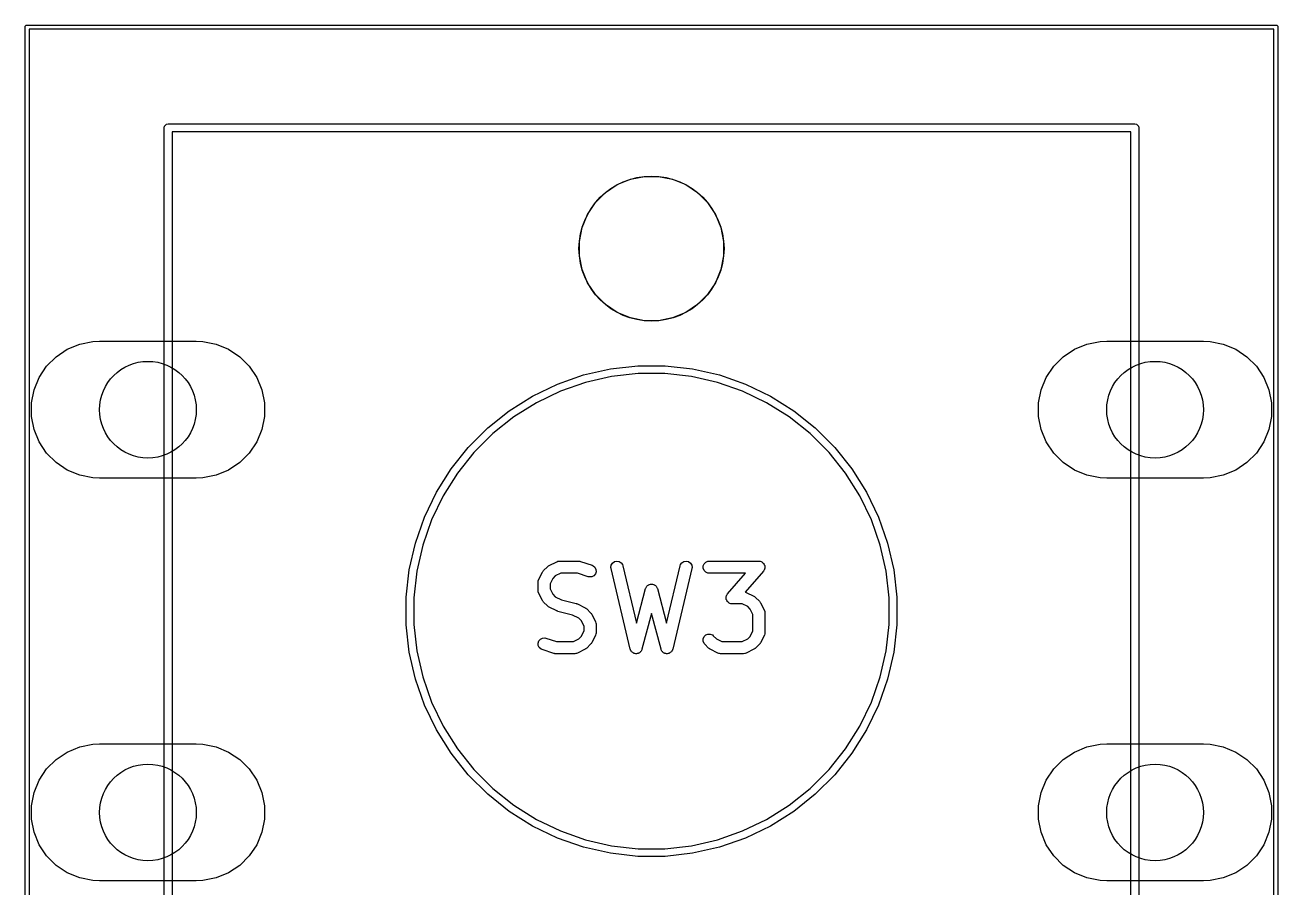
# Model space of a CAD drawing. Header units: millimetres. Extents: x 67 to 156, y -133 to -24.
# Drawn here: x 91.47 to 107.02, y -83.49 to -72.77 of the extents above; entities that cross this region are included whole.
import ezdxf

# ---------------------------------------------------------------- set-up
doc = ezdxf.new("R2010")
doc.units = ezdxf.units.MM
for name, color, linetype, true_color in [('B.Mask', 4, 'CONTINUOUS', 0x02ffee), ('Edge.Cuts', 254, 'CONTINUOUS', 0xd0d2cd), ('F.Courtyard', 6, 'CONTINUOUS', 0xff26e2), ('F.Fab', 9, 'CONTINUOUS', 0xafafaf), ('User.1', 9, 'CONTINUOUS', 0xc2c2c2)]:
    doc.layers.add(name, color=color, linetype=linetype, true_color=true_color)

msp = doc.modelspace()

# ---------------------------------------------------------------- linework, layer by layer
at = {"layer": 'B.Mask', "linetype": 'CONTINUOUS'}
for p, q in [((98.679046, -74.854291), (98.825743, -74.756271)), ((98.825743, -74.756271), (98.988744, -74.688754)), ((98.988744, -74.688754), (99.161785, -74.654334)), ((99.161785, -74.654334), (99.338215, -74.654334)), ((99.338215, -74.654334), (99.511256, -74.688754)), ((99.511256, -74.688754), (99.674257, -74.756271)), ((99.674257, -74.756271), (99.820954, -74.854291)), ((98.554291, -74.979046), (98.679046, -74.854291)), ((99.820954, -74.854291), (99.945709, -74.979046)), ((98.456271, -75.125743), (98.554291, -74.979046)), ((99.945709, -74.979046), (100.043729, -75.125743)), ((98.388754, -75.288744), (98.456271, -75.125743)), ((100.043729, -75.125743), (100.111246, -75.288744)), ((98.354334, -75.461785), (98.388754, -75.288744)), ((100.111246, -75.288744), (100.145666, -75.461785)), ((98.354334, -75.638215), (98.354334, -75.461785)), ((100.145666, -75.461785), (100.145666, -75.638215)), ((98.388754, -75.811256), (98.354334, -75.638215)), ((100.145666, -75.638215), (100.111246, -75.811256)), ((98.456271, -75.974257), (98.388754, -75.811256)), ((100.111246, -75.811256), (100.043729, -75.974257)), ((98.554291, -76.120954), (98.456271, -75.974257)), ((100.043729, -75.974257), (99.945709, -76.120954)), ((98.679046, -76.245709), (98.554291, -76.120954)), ((99.945709, -76.120954), (99.820954, -76.245709)), ((98.825743, -76.343729), (98.679046, -76.245709)), ((98.988744, -76.411246), (98.825743, -76.343729)), ((99.674257, -76.343729), (99.511256, -76.411246)), ((99.820954, -76.245709), (99.674257, -76.343729)), ((99.161785, -76.445666), (98.988744, -76.411246)), ((99.338215, -76.445666), (99.161785, -76.445666)), ((99.511256, -76.411246), (99.338215, -76.445666)), ((91.860766, -76.892941), (91.999313, -76.800367)), ((91.999313, -76.800367), (92.153258, -76.736601)), ((92.153258, -76.736601), (92.316685, -76.704093)), ((92.316685, -76.704093), (92.4, -76.7)), ((92.4, -76.7), (93.6, -76.7)), ((93.6, -76.7), (93.683315, -76.704093)), ((93.683315, -76.704093), (93.846742, -76.736601)), ((93.846742, -76.736601), (94.000687, -76.800367)), ((94.000687, -76.800367), (94.139234, -76.892941)), ((104.360766, -76.892941), (104.499313, -76.800367)), ((104.499313, -76.800367), (104.653258, -76.736601)), ((104.653258, -76.736601), (104.816685, -76.704093)), ((104.816685, -76.704093), (104.9, -76.7)), ((104.9, -76.7), (106.1, -76.7)), ((106.1, -76.7), (106.183315, -76.704093)), ((106.183315, -76.704093), (106.346742, -76.736601)), ((106.346742, -76.736601), (106.500687, -76.800367)), ((106.500687, -76.800367), (106.639234, -76.892941)), ((91.742941, -77.010766), (91.860766, -76.892941)), ((94.139234, -76.892941), (94.257059, -77.010766)), ((104.242941, -77.010766), (104.360766, -76.892941)), ((106.639234, -76.892941), (106.757059, -77.010766)), ((91.650367, -77.149313), (91.742941, -77.010766)), ((94.257059, -77.010766), (94.349633, -77.149313)), ((104.150367, -77.149313), (104.242941, -77.010766)), ((106.757059, -77.010766), (106.849633, -77.149313)), ((91.586601, -77.303258), (91.650367, -77.149313)), ((94.349633, -77.149313), (94.413399, -77.303258)), ((104.086601, -77.303258), (104.150367, -77.149313)), ((106.849633, -77.149313), (106.913399, -77.303258)), ((91.554093, -77.466685), (91.586601, -77.303258)), ((94.413399, -77.303258), (94.445907, -77.466685)), ((104.054093, -77.466685), (104.086601, -77.303258)), ((106.913399, -77.303258), (106.945907, -77.466685)), ((91.554093, -77.633315), (91.554093, -77.466685)), ((94.445907, -77.466685), (94.445907, -77.633315)), ((104.054093, -77.633315), (104.054093, -77.466685)), ((106.945907, -77.466685), (106.945907, -77.633315)), ((91.586601, -77.796742), (91.554093, -77.633315)), ((94.445907, -77.633315), (94.413399, -77.796742)), ((104.086601, -77.796742), (104.054093, -77.633315)), ((106.945907, -77.633315), (106.913399, -77.796742)), ((91.650367, -77.950687), (91.586601, -77.796742)), ((94.413399, -77.796742), (94.349633, -77.950687)), ((104.150367, -77.950687), (104.086601, -77.796742)), ((106.913399, -77.796742), (106.849633, -77.950687)), ((91.742941, -78.089234), (91.650367, -77.950687)), ((94.349633, -77.950687), (94.257059, -78.089234)), ((104.242941, -78.089234), (104.150367, -77.950687)), ((106.849633, -77.950687), (106.757059, -78.089234)), ((91.860766, -78.207059), (91.742941, -78.089234)), ((91.999313, -78.299633), (91.860766, -78.207059)), ((94.139234, -78.207059), (94.000687, -78.299633)), ((94.257059, -78.089234), (94.139234, -78.207059)), ((104.360766, -78.207059), (104.242941, -78.089234)), ((104.499313, -78.299633), (104.360766, -78.207059)), ((106.639234, -78.207059), (106.500687, -78.299633)), ((106.757059, -78.089234), (106.639234, -78.207059)), ((92.153258, -78.363399), (91.999313, -78.299633)), ((92.316685, -78.395907), (92.153258, -78.363399)), ((93.846742, -78.363399), (93.683315, -78.395907)), ((94.000687, -78.299633), (93.846742, -78.363399)), ((104.653258, -78.363399), (104.499313, -78.299633)), ((104.816685, -78.395907), (104.653258, -78.363399)), ((106.346742, -78.363399), (106.183315, -78.395907)), ((106.500687, -78.299633), (106.346742, -78.363399)), ((92.4, -78.4), (92.316685, -78.395907)), ((93.6, -78.4), (92.4, -78.4)), ((93.683315, -78.395907), (93.6, -78.4)), ((104.9, -78.4), (104.816685, -78.395907)), ((106.1, -78.4), (104.9, -78.4)), ((106.183315, -78.395907), (106.1, -78.4)), ((91.999313, -81.800367), (92.153258, -81.736601)), ((92.153258, -81.736601), (92.316685, -81.704093)), ((92.316685, -81.704093), (92.4, -81.7)), ((92.4, -81.7), (93.6, -81.7)), ((93.6, -81.7), (93.683315, -81.704093)), ((93.683315, -81.704093), (93.846742, -81.736601)), ((93.846742, -81.736601), (94.000687, -81.800367)), ((104.499313, -81.800367), (104.653258, -81.736601)), ((104.653258, -81.736601), (104.816685, -81.704093)), ((104.816685, -81.704093), (104.9, -81.7)), ((104.9, -81.7), (106.1, -81.7)), ((106.1, -81.7), (106.183315, -81.704093)), ((106.183315, -81.704093), (106.346742, -81.736601)), ((106.346742, -81.736601), (106.500687, -81.800367)), ((91.742941, -82.010766), (91.860766, -81.892941)), ((91.860766, -81.892941), (91.999313, -81.800367)), ((94.000687, -81.800367), (94.139234, -81.892941)), ((94.139234, -81.892941), (94.257059, -82.010766)), ((104.242941, -82.010766), (104.360766, -81.892941)), ((104.360766, -81.892941), (104.499313, -81.800367)), ((106.500687, -81.800367), (106.639234, -81.892941)), ((106.639234, -81.892941), (106.757059, -82.010766)), ((91.650367, -82.149313), (91.742941, -82.010766)), ((94.257059, -82.010766), (94.349633, -82.149313)), ((104.150367, -82.149313), (104.242941, -82.010766)), ((106.757059, -82.010766), (106.849633, -82.149313)), ((91.586601, -82.303258), (91.650367, -82.149313)), ((94.349633, -82.149313), (94.413399, -82.303258)), ((104.086601, -82.303258), (104.150367, -82.149313)), ((106.849633, -82.149313), (106.913399, -82.303258)), ((91.554093, -82.466685), (91.586601, -82.303258)), ((94.413399, -82.303258), (94.445907, -82.466685)), ((104.054093, -82.466685), (104.086601, -82.303258)), ((106.913399, -82.303258), (106.945907, -82.466685)), ((91.554093, -82.633315), (91.554093, -82.466685)), ((94.445907, -82.466685), (94.445907, -82.633315)), ((104.054093, -82.633315), (104.054093, -82.466685)), ((106.945907, -82.466685), (106.945907, -82.633315)), ((91.586601, -82.796742), (91.554093, -82.633315)), ((94.445907, -82.633315), (94.413399, -82.796742)), ((104.086601, -82.796742), (104.054093, -82.633315)), ((106.945907, -82.633315), (106.913399, -82.796742)), ((91.650367, -82.950687), (91.586601, -82.796742)), ((94.413399, -82.796742), (94.349633, -82.950687)), ((104.150367, -82.950687), (104.086601, -82.796742)), ((106.913399, -82.796742), (106.849633, -82.950687)), ((91.742941, -83.089234), (91.650367, -82.950687)), ((94.349633, -82.950687), (94.257059, -83.089234)), ((104.242941, -83.089234), (104.150367, -82.950687)), ((106.849633, -82.950687), (106.757059, -83.089234)), ((91.860766, -83.207059), (91.742941, -83.089234)), ((94.257059, -83.089234), (94.139234, -83.207059)), ((104.360766, -83.207059), (104.242941, -83.089234)), ((106.757059, -83.089234), (106.639234, -83.207059)), ((91.999313, -83.299633), (91.860766, -83.207059)), ((92.153258, -83.363399), (91.999313, -83.299633)), ((94.000687, -83.299633), (93.846742, -83.363399)), ((94.139234, -83.207059), (94.000687, -83.299633)), ((104.499313, -83.299633), (104.360766, -83.207059)), ((104.653258, -83.363399), (104.499313, -83.299633)), ((106.500687, -83.299633), (106.346742, -83.363399)), ((106.639234, -83.207059), (106.500687, -83.299633)), ((92.316685, -83.395907), (92.153258, -83.363399)), ((92.4, -83.4), (92.316685, -83.395907)), ((93.6, -83.4), (92.4, -83.4)), ((93.683315, -83.395907), (93.6, -83.4)), ((93.846742, -83.363399), (93.683315, -83.395907)), ((104.816685, -83.395907), (104.653258, -83.363399)), ((104.9, -83.4), (104.816685, -83.395907)), ((106.1, -83.4), (104.9, -83.4)), ((106.183315, -83.395907), (106.1, -83.4)), ((106.346742, -83.363399), (106.183315, -83.395907))]:
    msp.add_line(p, q, dxfattribs=at)
at = {"layer": 'B.Mask'}
for centre, radius in [((99.25, -75.55), 0.9), ((99.25, -75.55), 0.899999), ((93, -77.55), 0.6), ((93, -77.55), 0.6), ((105.5, -77.55), 0.6), ((105.5, -77.55), 0.6), ((93, -82.55), 0.6), ((93, -82.55), 0.6), ((105.5, -82.55), 0.6), ((105.5, -82.55), 0.6)]:
    msp.add_circle(centre, radius, dxfattribs=at)
at = {"layer": 'Edge.Cuts'}
for centre, radius in [((99.25, -75.55), 0.9), ((99.25, -75.55), 0.899999), ((93, -77.55), 0.6), ((93, -77.55), 0.6), ((105.5, -77.55), 0.6), ((105.5, -77.55), 0.6), ((93, -82.55), 0.6), ((93, -82.55), 0.6), ((105.5, -82.55), 0.6), ((105.5, -82.55), 0.6)]:
    msp.add_circle(centre, radius, dxfattribs=at)
at = {"layer": 'F.Courtyard', "linetype": 'CONTINUOUS'}
for p, q in [((91.475, -72.8), (91.476903, -72.790433)), ((91.475, -87.3), (91.475, -72.8)), ((91.476903, -72.790433), (91.490433, -72.776903)), ((91.490433, -72.776903), (91.5, -72.775)), ((91.5, -72.775), (107, -72.775)), ((91.525, -72.825), (91.525, -87.275)), ((106.975, -72.825), (91.525, -72.825)), ((106.975, -87.275), (106.975, -72.825)), ((107, -72.775), (107.009567, -72.776903)), ((107.009567, -72.776903), (107.023097, -72.790433)), ((107.023097, -72.790433), (107.025, -72.8)), ((107.025, -72.8), (107.025, -87.3))]:
    msp.add_line(p, q, dxfattribs=at)
at = {"layer": 'F.Courtyard'}
for centre, radius in [((99.25, -75.55), 0.9), ((99.25, -75.55), 0.899999), ((93, -77.55), 0.6), ((93, -77.55), 0.6), ((105.5, -77.55), 0.6), ((105.5, -77.55), 0.6), ((93, -82.55), 0.6), ((93, -82.55), 0.6), ((105.5, -82.55), 0.6), ((105.5, -82.55), 0.6)]:
    msp.add_circle(centre, radius, dxfattribs=at)
at = {"layer": 'F.Fab', "linetype": 'CONTINUOUS'}
for p, q in [((93.203806, -74.030866), (93.230866, -74.003806)), ((93.230866, -74.003806), (93.25, -74)), ((93.25, -74), (105.25, -74)), ((105.25, -74), (105.269134, -74.003806)), ((105.269134, -74.003806), (105.296194, -74.030866)), ((93.2, -74.05), (93.203806, -74.030866)), ((93.2, -86.05), (93.2, -74.05)), ((93.3, -74.1), (93.3, -86)), ((105.2, -74.1), (93.3, -74.1)), ((105.2, -86), (105.2, -74.1)), ((105.296194, -74.030866), (105.3, -74.05)), ((105.3, -74.05), (105.3, -86.05)), ((98.082816, -77.232167), (98.405652, -77.119202)), ((98.405652, -77.119202), (98.739106, -77.043093)), ((98.739106, -77.043093), (99.078985, -77.004798)), ((99.084332, -77.1), (98.755078, -77.137098)), ((99.078985, -77.004798), (99.421015, -77.004798)), ((99.415668, -77.1), (99.084332, -77.1)), ((99.744922, -77.137098), (99.415668, -77.1)), ((99.421015, -77.004798), (99.760894, -77.043093)), ((99.760894, -77.043093), (100.094348, -77.119202)), ((100.094348, -77.119202), (100.417184, -77.232167)), ((97.774657, -77.380569), (98.082816, -77.232167)), ((98.432049, -77.210828), (98.119305, -77.320261)), ((98.755078, -77.137098), (98.432049, -77.210828)), ((100.067951, -77.210828), (99.744922, -77.137098)), ((100.380695, -77.320261), (100.067951, -77.210828)), ((100.417184, -77.232167), (100.725343, -77.380569)), ((97.485053, -77.562539), (97.774657, -77.380569)), ((98.119305, -77.320261), (97.820781, -77.464023)), ((100.679219, -77.464023), (100.380695, -77.320261)), ((100.725343, -77.380569), (101.014947, -77.562539)), ((97.217643, -77.775791), (97.485053, -77.562539)), ((97.820781, -77.464023), (97.54023, -77.640305)), ((100.95977, -77.640305), (100.679219, -77.464023)), ((101.014947, -77.562539), (101.282357, -77.775791)), ((97.54023, -77.640305), (97.28118, -77.84689)), ((101.21882, -77.84689), (100.95977, -77.640305)), ((96.975791, -78.017643), (97.217643, -77.775791)), ((97.28118, -77.84689), (97.04689, -78.08118)), ((101.45311, -78.08118), (101.21882, -77.84689)), ((101.282357, -77.775791), (101.524209, -78.017643)), ((96.762539, -78.285053), (96.975791, -78.017643)), ((101.524209, -78.017643), (101.737461, -78.285053)), ((97.04689, -78.08118), (96.840305, -78.34023)), ((101.659695, -78.34023), (101.45311, -78.08118)), ((96.580569, -78.574657), (96.762539, -78.285053)), ((96.840305, -78.34023), (96.664023, -78.620781)), ((101.835977, -78.620781), (101.659695, -78.34023)), ((101.737461, -78.285053), (101.919431, -78.574657)), ((96.432167, -78.882816), (96.580569, -78.574657)), ((96.664023, -78.620781), (96.520261, -78.919305)), ((101.979739, -78.919305), (101.835977, -78.620781)), ((101.919431, -78.574657), (102.067833, -78.882816)), ((96.319202, -79.205652), (96.432167, -78.882816)), ((96.520261, -78.919305), (96.410828, -79.232049)), ((102.089172, -79.232049), (101.979739, -78.919305)), ((102.067833, -78.882816), (102.180798, -79.205652)), ((96.243093, -79.539106), (96.319202, -79.205652)), ((96.410828, -79.232049), (96.337098, -79.555078)), ((102.162902, -79.555078), (102.089172, -79.232049)), ((102.180798, -79.205652), (102.256907, -79.539106)), ((97.978364, -79.485356), (98.073602, -79.437737)), ((98.073602, -79.437737), (98.087333, -79.432482)), ((98.087333, -79.432482), (98.090022, -79.43229)), ((98.090022, -79.43229), (98.092511, -79.43126)), ((98.092511, -79.43126), (98.107143, -79.429819)), ((98.107143, -79.429819), (98.345238, -79.429819)), ((98.345238, -79.429819), (98.352643, -79.430548)), ((98.352643, -79.430548), (98.354618, -79.430408)), ((98.354618, -79.430408), (98.357215, -79.430998)), ((98.357215, -79.430998), (98.35987, -79.43126)), ((98.35987, -79.43126), (98.361701, -79.432018)), ((98.361701, -79.432018), (98.368955, -79.433668)), ((98.368955, -79.433668), (98.511812, -79.481287)), ((98.751114, -79.478728), (98.76645, -79.453806)), ((98.76645, -79.453806), (98.790157, -79.436649)), ((98.790157, -79.436649), (98.818625, -79.429871)), ((98.818625, -79.429871), (98.84752, -79.434504)), ((98.84752, -79.434504), (98.872442, -79.44984)), ((98.872442, -79.44984), (98.889599, -79.473547)), ((99.610402, -79.473547), (99.627559, -79.44984)), ((99.627559, -79.44984), (99.652481, -79.434504)), ((99.652481, -79.434504), (99.681376, -79.429871)), ((99.681376, -79.429871), (99.709844, -79.43665)), ((99.709844, -79.43665), (99.733551, -79.453806)), ((99.733551, -79.453806), (99.748887, -79.478728)), ((99.901926, -79.463151), (99.922618, -79.442459)), ((99.922618, -79.442459), (99.949654, -79.43126)), ((99.949654, -79.43126), (99.964286, -79.429819)), ((99.964286, -79.429819), (100.583333, -79.429819)), ((100.583333, -79.429819), (100.591071, -79.430581)), ((100.591071, -79.430581), (100.593039, -79.43045)), ((100.593039, -79.43045), (100.594394, -79.430908)), ((100.594394, -79.430908), (100.597965, -79.43126)), ((100.597965, -79.43126), (100.609222, -79.435923)), ((100.609222, -79.435923), (100.62076, -79.439825)), ((100.62076, -79.439825), (100.622664, -79.44149)), ((100.622664, -79.44149), (100.625001, -79.442459)), ((100.625001, -79.442459), (100.633611, -79.451069)), ((100.633611, -79.451069), (100.642784, -79.459095)), ((100.642784, -79.459095), (100.643906, -79.461364)), ((96.204798, -79.878985), (96.243093, -79.539106)), ((96.337098, -79.555078), (96.3, -79.884332)), ((97.849585, -79.661754), (97.897204, -79.566516)), ((97.897204, -79.566516), (97.901168, -79.560216)), ((97.901168, -79.560216), (97.901926, -79.558389)), ((97.901926, -79.558389), (97.903614, -79.556332)), ((97.903614, -79.556332), (97.905036, -79.554073)), ((97.905036, -79.554073), (97.906534, -79.552773)), ((97.906534, -79.552773), (97.911253, -79.547024)), ((97.911253, -79.547024), (97.958872, -79.499405)), ((97.958872, -79.499405), (97.964621, -79.494686)), ((97.964621, -79.494686), (97.965921, -79.493188)), ((97.965921, -79.493188), (97.96818, -79.491766)), ((97.96818, -79.491766), (97.970237, -79.490078)), ((97.970237, -79.490078), (97.972064, -79.48932)), ((97.972064, -79.48932), (97.978364, -79.485356)), ((98.056332, -79.614077), (98.025925, -79.644484)), ((98.124848, -79.579819), (98.056332, -79.614077)), ((98.333068, -79.579819), (98.124848, -79.579819)), ((98.464377, -79.623589), (98.333068, -79.579819)), ((98.534078, -79.611688), (98.507904, -79.624774)), ((98.511812, -79.481287), (98.525237, -79.487281)), ((98.525237, -79.487281), (98.547344, -79.506455)), ((98.553252, -79.58958), (98.534078, -79.611688)), ((98.547344, -79.506455), (98.560431, -79.532628)), ((98.562506, -79.561818), (98.553252, -79.58958)), ((98.560431, -79.532628), (98.562506, -79.561818)), ((98.746481, -79.507623), (98.751114, -79.478728)), ((98.748469, -79.522191), (98.746481, -79.507623)), ((98.986564, -80.522191), (98.748469, -79.522191)), ((98.889599, -79.473547), (98.894389, -79.487447)), ((98.894389, -79.487447), (99.06364, -80.198303)), ((99.436359, -80.198303), (99.605612, -79.487448)), ((99.751532, -79.522191), (99.513436, -80.522191)), ((99.605612, -79.487448), (99.610402, -79.473547)), ((99.748887, -79.478728), (99.75352, -79.507623)), ((99.75352, -79.507623), (99.751532, -79.522191)), ((99.890727, -79.490187), (99.901926, -79.463151)), ((99.890727, -79.519451), (99.890727, -79.490187)), ((99.901926, -79.546487), (99.890727, -79.519451)), ((99.922618, -79.567179), (99.901926, -79.546487)), ((99.949654, -79.578378), (99.922618, -79.567179)), ((99.964286, -79.579819), (99.949654, -79.578378)), ((100.418051, -79.579819), (99.964286, -79.579819)), ((100.193557, -79.836383), (100.418051, -79.579819)), ((100.639776, -79.554207), (100.41288, -79.813516)), ((100.644297, -79.547882), (100.639776, -79.554207)), ((100.643906, -79.461364), (100.645693, -79.463151)), ((100.645693, -79.546487), (100.644297, -79.547882)), ((100.645693, -79.463151), (100.650353, -79.474401)), ((100.646241, -79.545163), (100.645693, -79.546487)), ((100.648327, -79.542246), (100.646241, -79.545163)), ((100.652228, -79.530708), (100.648327, -79.542246)), ((100.650353, -79.474401), (100.655756, -79.485327)), ((100.656892, -79.519451), (100.652228, -79.530708)), ((100.655756, -79.485327), (100.655924, -79.48785)), ((100.655924, -79.48785), (100.656892, -79.490187)), ((100.656892, -79.490187), (100.656892, -79.502371)), ((100.656892, -79.502371), (100.657702, -79.514525)), ((100.657702, -79.514525), (100.656892, -79.51692)), ((100.656892, -79.51692), (100.656892, -79.519451)), ((102.2, -79.884332), (102.162902, -79.555078)), ((102.256907, -79.539106), (102.295202, -79.878985)), ((97.841667, -79.695295), (97.843108, -79.680663)), ((97.841667, -79.790533), (97.841667, -79.695295)), ((97.843108, -79.680663), (97.844139, -79.678173)), ((97.844139, -79.678173), (97.84433, -79.675486)), ((97.84433, -79.675486), (97.849585, -79.661754)), ((98.025925, -79.644484), (97.991667, -79.713)), ((97.991667, -79.713), (97.991667, -79.772828)), ((98.478714, -79.626849), (98.464377, -79.623589)), ((98.507904, -79.624774), (98.478714, -79.626849)), ((99.06364, -80.198303), (99.177532, -79.771208)), ((99.177532, -79.771208), (99.178817, -79.767779)), ((99.178817, -79.767779), (99.179009, -79.76634)), ((99.179009, -79.76634), (99.179998, -79.76463)), ((99.179998, -79.76463), (99.182695, -79.757441)), ((99.182695, -79.757441), (99.188712, -79.74958)), ((99.188712, -79.74958), (99.193671, -79.741015)), ((99.193671, -79.741015), (99.197528, -79.738062)), ((99.197528, -79.738062), (99.200482, -79.734204)), ((99.200482, -79.734204), (99.209049, -79.729243)), ((99.209049, -79.729243), (99.216909, -79.723228)), ((99.216909, -79.723228), (99.221601, -79.721976)), ((99.221601, -79.721976), (99.225807, -79.719542)), ((99.225807, -79.719542), (99.235624, -79.718237)), ((99.235624, -79.718237), (99.245185, -79.715688)), ((99.245185, -79.715688), (99.249997, -79.716327)), ((99.249997, -79.716327), (99.254816, -79.715687)), ((99.254816, -79.715687), (99.264386, -79.718239)), ((99.264386, -79.718239), (99.274193, -79.719542)), ((99.274193, -79.719542), (99.278394, -79.721974)), ((99.278394, -79.721974), (99.283091, -79.723227)), ((99.283091, -79.723227), (99.290953, -79.729245)), ((99.290953, -79.729245), (99.299518, -79.734204)), ((99.299518, -79.734204), (99.30247, -79.738061)), ((99.30247, -79.738061), (99.306329, -79.741015)), ((99.306329, -79.741015), (99.31129, -79.749583)), ((99.31129, -79.749583), (99.317305, -79.757442)), ((99.317305, -79.757442), (99.319999, -79.764626)), ((99.319999, -79.764626), (99.320991, -79.766339)), ((99.320991, -79.766339), (99.321182, -79.76778)), ((99.321182, -79.76778), (99.322468, -79.771208)), ((99.322468, -79.771208), (99.436359, -80.198303)), ((96.204798, -79.884332), (96.204798, -79.878985)), ((96.204798, -80.221015), (96.204798, -79.884332)), ((96.3, -79.884332), (96.3, -80.215668)), ((97.843108, -79.805165), (97.841667, -79.790533)), ((97.844139, -79.807654), (97.843108, -79.805165)), ((97.84433, -79.810342), (97.844139, -79.807654)), ((97.849585, -79.824074), (97.84433, -79.810342)), ((97.897204, -79.919312), (97.849585, -79.824074)), ((97.901168, -79.925611), (97.897204, -79.919312)), ((97.901926, -79.927439), (97.901168, -79.925611)), ((97.991667, -79.772828), (98.025925, -79.841344)), ((98.025925, -79.841344), (98.056332, -79.871751)), ((98.056332, -79.871751), (98.133319, -79.910244)), ((98.133319, -79.910244), (98.315809, -79.955867)), ((100.175631, -79.876065), (100.176441, -79.873669)), ((100.176441, -79.888218), (100.175631, -79.876065)), ((100.176441, -79.871139), (100.181104, -79.859881)), ((100.176441, -79.873669), (100.176441, -79.871139)), ((100.176441, -79.900403), (100.176441, -79.888218)), ((100.177408, -79.902739), (100.176441, -79.900403)), ((100.177577, -79.905263), (100.177408, -79.902739)), ((100.182979, -79.916188), (100.177577, -79.905263)), ((100.181104, -79.859881), (100.185006, -79.848344)), ((100.18764, -79.927439), (100.182979, -79.916188)), ((100.185006, -79.848344), (100.187091, -79.845426)), ((100.187091, -79.845426), (100.18764, -79.844103)), ((100.18764, -79.844103), (100.189035, -79.842707)), ((100.189035, -79.842707), (100.193557, -79.836383)), ((100.41288, -79.813516), (100.426398, -79.818689)), ((100.426398, -79.818689), (100.521636, -79.866308)), ((100.521636, -79.866308), (100.527935, -79.870272)), ((100.527935, -79.870272), (100.529763, -79.87103)), ((100.529763, -79.87103), (100.531819, -79.872718)), ((100.531819, -79.872718), (100.534079, -79.87414)), ((100.534079, -79.87414), (100.535378, -79.875638)), ((100.535378, -79.875638), (100.541128, -79.880357)), ((100.541128, -79.880357), (100.588747, -79.927976)), ((102.2, -80.215668), (102.2, -79.884332)), ((102.295202, -79.878985), (102.295202, -80.221015)), ((97.903614, -79.929495), (97.901926, -79.927439)), ((97.905036, -79.931755), (97.903614, -79.929495)), ((97.906534, -79.933054), (97.905036, -79.931755)), ((97.911253, -79.938804), (97.906534, -79.933054)), ((97.958872, -79.986423), (97.911253, -79.938804)), ((97.964621, -79.991141), (97.958872, -79.986423)), ((97.965921, -79.99264), (97.964621, -79.991141)), ((97.96818, -79.994061), (97.965921, -79.99264)), ((97.970237, -79.99575), (97.96818, -79.994061)), ((97.972064, -79.996507), (97.970237, -79.99575)), ((97.978364, -80.000472), (97.972064, -79.996507)), ((98.073602, -80.048091), (97.978364, -80.000472)), ((98.074671, -80.0485), (98.073602, -80.048091)), ((98.075107, -80.048823), (98.074671, -80.0485)), ((98.081243, -80.051015), (98.075107, -80.048823)), ((98.087333, -80.053346), (98.081243, -80.051015)), ((98.087873, -80.053384), (98.087333, -80.053346)), ((98.088953, -80.05377), (98.087873, -80.053384)), ((98.271443, -80.099392), (98.088953, -80.05377)), ((98.315809, -79.955867), (98.316888, -79.956252)), ((98.316888, -79.956252), (98.317428, -79.956291)), ((98.317428, -79.956291), (98.323509, -79.958618)), ((98.323509, -79.958618), (98.329655, -79.960814)), ((98.329655, -79.960814), (98.33009, -79.961136)), ((98.33009, -79.961136), (98.33116, -79.961546)), ((98.33116, -79.961546), (98.426398, -80.009165)), ((98.426398, -80.009165), (98.432697, -80.013129)), ((98.432697, -80.013129), (98.434525, -80.013887)), ((98.434525, -80.013887), (98.436581, -80.015575)), ((98.436581, -80.015575), (98.438841, -80.016997)), ((98.438841, -80.016997), (98.44014, -80.018495)), ((98.44014, -80.018495), (98.44589, -80.023214)), ((98.44589, -80.023214), (98.493509, -80.070833)), ((98.493509, -80.070833), (98.498227, -80.076582)), ((98.498227, -80.076582), (98.499726, -80.077882)), ((98.499726, -80.077882), (98.501147, -80.080141)), ((98.501147, -80.080141), (98.502836, -80.082198)), ((98.502836, -80.082198), (98.503593, -80.084025)), ((99.249999, -80.081613), (99.131992, -80.524144)), ((99.368008, -80.524144), (99.249999, -80.081613)), ((100.189426, -79.929225), (100.18764, -79.927439)), ((100.190549, -79.931495), (100.189426, -79.929225)), ((100.199721, -79.93952), (100.190549, -79.931495)), ((100.208332, -79.948131), (100.199721, -79.93952)), ((100.210668, -79.949099), (100.208332, -79.948131)), ((100.212573, -79.950765), (100.210668, -79.949099)), ((100.22411, -79.954666), (100.212573, -79.950765)), ((100.235368, -79.95933), (100.22411, -79.954666)), ((100.238938, -79.959681), (100.235368, -79.95933)), ((100.240294, -79.96014), (100.238938, -79.959681)), ((100.242261, -79.960008), (100.240294, -79.96014)), ((100.25, -79.960771), (100.242261, -79.960008)), ((100.375152, -79.960771), (100.25, -79.960771)), ((100.443668, -79.995029), (100.375152, -79.960771)), ((100.474075, -80.025436), (100.443668, -79.995029)), ((100.508333, -80.093952), (100.474075, -80.025436)), ((100.588747, -79.927976), (100.593465, -79.933725)), ((100.593465, -79.933725), (100.594964, -79.935025)), ((100.594964, -79.935025), (100.596385, -79.937284)), ((100.596385, -79.937284), (100.598074, -79.939341)), ((100.598074, -79.939341), (100.598831, -79.941168)), ((100.598831, -79.941168), (100.602796, -79.947468)), ((100.602796, -79.947468), (100.650415, -80.042706)), ((100.650415, -80.042706), (100.65567, -80.056437)), ((100.65567, -80.056437), (100.655861, -80.059126)), ((100.655861, -80.059126), (100.656892, -80.061615)), ((100.656892, -80.061615), (100.658333, -80.076247)), ((100.658333, -80.076247), (100.658333, -80.314342)), ((96.243093, -80.560894), (96.204798, -80.221015)), ((96.3, -80.215668), (96.337098, -80.544922)), ((98.34843, -80.137886), (98.271443, -80.099392)), ((98.378837, -80.168293), (98.34843, -80.137886)), ((98.413095, -80.236809), (98.378837, -80.168293)), ((98.413095, -80.296637), (98.413095, -80.236809)), ((98.503593, -80.084025), (98.507558, -80.090325)), ((98.507558, -80.090325), (98.555177, -80.185563)), ((98.555177, -80.185563), (98.560432, -80.199294)), ((98.560432, -80.199294), (98.560623, -80.201983)), ((98.560623, -80.201983), (98.561654, -80.204472)), ((98.561654, -80.204472), (98.563095, -80.219104)), ((98.563095, -80.219104), (98.563095, -80.314342)), ((100.508333, -80.296637), (100.508333, -80.093952)), ((102.162902, -80.544922), (102.2, -80.215668)), ((102.295202, -80.221015), (102.256907, -80.560894)), ((97.870684, -80.39795), (97.896857, -80.384864)), ((97.896857, -80.384864), (97.926047, -80.382789)), ((97.926047, -80.382789), (97.940384, -80.386049)), ((97.940384, -80.386049), (98.071694, -80.429819)), ((98.348429, -80.395561), (98.378836, -80.365153)), ((98.378836, -80.365153), (98.413095, -80.296637)), ((98.555177, -80.347883), (98.507558, -80.443121)), ((98.560432, -80.334152), (98.555177, -80.347883)), ((98.560623, -80.331462), (98.560432, -80.334152)), ((98.561654, -80.328974), (98.560623, -80.331462)), ((98.563095, -80.314342), (98.561654, -80.328974)), ((99.890727, -80.394948), (99.901926, -80.367912)), ((99.901926, -80.367912), (99.922619, -80.347219)), ((99.922619, -80.347219), (99.949655, -80.336021)), ((99.949655, -80.336021), (99.978918, -80.336021)), ((99.978918, -80.336021), (100.005954, -80.34722)), ((100.005954, -80.34722), (100.01732, -80.356548)), ((100.01732, -80.356548), (100.056332, -80.395561)), ((100.443667, -80.395561), (100.474074, -80.365153)), ((100.474074, -80.365153), (100.508333, -80.296637)), ((100.650415, -80.347883), (100.602796, -80.443121)), ((100.65567, -80.334152), (100.650415, -80.347883)), ((100.655861, -80.331462), (100.65567, -80.334152)), ((100.656892, -80.328974), (100.655861, -80.331462)), ((100.658333, -80.314342), (100.656892, -80.328974)), ((96.337098, -80.544922), (96.410828, -80.867951)), ((97.842256, -80.44782), (97.85151, -80.420057)), ((97.844331, -80.47701), (97.842256, -80.44782)), ((97.857417, -80.503183), (97.844331, -80.47701)), ((97.85151, -80.420057), (97.870684, -80.39795)), ((97.879524, -80.522357), (97.857417, -80.503183)), ((97.89295, -80.528351), (97.879524, -80.522357)), ((98.035806, -80.57597), (97.89295, -80.528351)), ((98.071694, -80.429819), (98.279914, -80.429819)), ((98.279914, -80.429819), (98.348429, -80.395561)), ((98.426398, -80.524282), (98.33116, -80.571901)), ((98.432697, -80.520317), (98.426398, -80.524282)), ((98.434525, -80.51956), (98.432697, -80.520317)), ((98.436581, -80.517872), (98.434525, -80.51956)), ((98.438841, -80.51645), (98.436581, -80.517872)), ((98.440141, -80.51495), (98.438841, -80.51645)), ((98.445891, -80.510232), (98.440141, -80.51495)), ((98.493509, -80.462613), (98.445891, -80.510232)), ((98.498227, -80.456863), (98.493509, -80.462613)), ((98.499726, -80.455564), (98.498227, -80.456863)), ((98.501147, -80.453305), (98.499726, -80.455564)), ((98.502837, -80.451247), (98.501147, -80.453305)), ((98.503594, -80.449417), (98.502837, -80.451247)), ((98.507558, -80.443121), (98.503594, -80.449417)), ((98.988293, -80.52721), (98.986564, -80.522191)), ((98.988533, -80.529012), (98.988293, -80.52721)), ((98.989475, -80.53064), (98.988533, -80.529012)), ((98.991354, -80.536091), (98.989475, -80.53064)), ((98.99774, -80.544915), (98.991354, -80.536091)), ((99.003195, -80.554337), (98.99774, -80.544915)), ((99.12021, -80.546556), (99.114503, -80.555832)), ((99.126829, -80.53791), (99.12021, -80.546556)), ((99.128854, -80.53251), (99.126829, -80.53791)), ((99.129839, -80.53091), (99.128854, -80.53251)), ((99.130126, -80.529118), (99.129839, -80.53091)), ((99.131992, -80.524144), (99.130126, -80.529118)), ((99.369873, -80.529119), (99.368008, -80.524144)), ((99.370161, -80.53091), (99.369873, -80.529119)), ((99.371145, -80.532509), (99.370161, -80.53091)), ((99.373171, -80.537911), (99.371145, -80.532509)), ((99.379791, -80.546559), (99.373171, -80.537911)), ((99.385497, -80.555832), (99.379791, -80.546559)), ((99.50226, -80.544914), (99.496805, -80.554337)), ((99.508646, -80.536091), (99.50226, -80.544914)), ((99.510523, -80.530642), (99.508646, -80.536091)), ((99.511467, -80.529013), (99.510523, -80.530642)), ((99.511706, -80.527209), (99.511467, -80.529013)), ((99.513436, -80.522191), (99.511706, -80.527209)), ((99.890727, -80.424211), (99.890727, -80.394948)), ((99.901925, -80.451247), (99.890727, -80.424211)), ((99.911252, -80.462612), (99.901925, -80.451247)), ((99.958871, -80.510232), (99.911252, -80.462612)), ((99.96462, -80.51495), (99.958871, -80.510232)), ((99.965921, -80.51645), (99.96462, -80.51495)), ((99.96818, -80.517872), (99.965921, -80.51645)), ((99.970237, -80.51956), (99.96818, -80.517872)), ((99.972064, -80.520317), (99.970237, -80.51956)), ((99.978364, -80.524282), (99.972064, -80.520317)), ((100.073602, -80.571901), (99.978364, -80.524282)), ((100.056332, -80.395561), (100.124848, -80.429819)), ((100.124848, -80.429819), (100.375152, -80.429819)), ((100.375152, -80.429819), (100.443667, -80.395561)), ((100.521636, -80.524282), (100.426398, -80.571901)), ((100.527935, -80.520317), (100.521636, -80.524282)), ((100.529763, -80.51956), (100.527935, -80.520317)), ((100.531819, -80.517872), (100.529763, -80.51956)), ((100.534079, -80.51645), (100.531819, -80.517872)), ((100.535379, -80.51495), (100.534079, -80.51645)), ((100.541129, -80.510232), (100.535379, -80.51495)), ((100.588747, -80.462613), (100.541129, -80.510232)), ((100.593465, -80.456863), (100.588747, -80.462613)), ((100.594964, -80.455564), (100.593465, -80.456863)), ((100.596385, -80.453305), (100.594964, -80.455564)), ((100.598075, -80.451247), (100.596385, -80.453305)), ((100.598832, -80.449417), (100.598075, -80.451247)), ((100.602796, -80.443121), (100.598832, -80.449417)), ((102.089172, -80.867951), (102.162902, -80.544922)), ((96.319202, -80.894348), (96.243093, -80.560894)), ((98.043061, -80.577619), (98.035806, -80.57597)), ((98.044892, -80.578378), (98.043061, -80.577619)), ((98.047545, -80.578639), (98.044892, -80.578378)), ((98.050143, -80.57923), (98.047545, -80.578639)), ((98.052117, -80.579089), (98.050143, -80.57923)), ((98.059524, -80.579819), (98.052117, -80.579089)), ((98.297619, -80.579819), (98.059524, -80.579819)), ((98.312251, -80.578378), (98.297619, -80.579819)), ((98.31474, -80.577346), (98.312251, -80.578378)), ((98.317428, -80.577156), (98.31474, -80.577346)), ((98.33116, -80.571901), (98.317428, -80.577156)), ((99.006252, -80.556677), (99.003195, -80.554337)), ((99.008511, -80.559798), (99.006252, -80.556677)), ((99.017786, -80.565505), (99.008511, -80.559798)), ((99.026433, -80.572124), (99.017786, -80.565505)), ((99.030153, -80.573116), (99.026433, -80.572124)), ((99.033433, -80.575134), (99.030153, -80.573116)), ((99.044187, -80.576858), (99.033433, -80.575134)), ((99.054709, -80.579664), (99.044187, -80.576858)), ((99.058524, -80.579157), (99.054709, -80.579664)), ((99.062328, -80.579767), (99.058524, -80.579157)), ((99.072926, -80.577243), (99.062328, -80.579767)), ((99.083717, -80.57581), (99.072926, -80.577243)), ((99.087048, -80.573881), (99.083717, -80.57581)), ((99.090796, -80.572989), (99.087048, -80.573881)), ((99.09962, -80.566602), (99.090796, -80.572989)), ((99.109042, -80.561148), (99.09962, -80.566602)), ((99.111382, -80.55809), (99.109042, -80.561148)), ((99.114503, -80.555832), (99.111382, -80.55809)), ((99.388617, -80.55809), (99.385497, -80.555832)), ((99.390958, -80.561148), (99.388617, -80.55809)), ((99.400379, -80.566602), (99.390958, -80.561148)), ((99.409204, -80.572989), (99.400379, -80.566602)), ((99.412951, -80.573881), (99.409204, -80.572989)), ((99.416283, -80.57581), (99.412951, -80.573881)), ((99.427076, -80.577244), (99.416283, -80.57581)), ((99.437672, -80.579767), (99.427076, -80.577244)), ((99.441473, -80.579157), (99.437672, -80.579767)), ((99.445292, -80.579665), (99.441473, -80.579157)), ((99.455823, -80.576856), (99.445292, -80.579665)), ((99.466567, -80.575134), (99.455823, -80.576856)), ((99.469843, -80.573118), (99.466567, -80.575134)), ((99.473567, -80.572125), (99.469843, -80.573118)), ((99.482217, -80.565503), (99.473567, -80.572125)), ((99.491489, -80.559798), (99.482217, -80.565503)), ((99.493747, -80.556677), (99.491489, -80.559798)), ((99.496805, -80.554337), (99.493747, -80.556677)), ((100.087333, -80.577156), (100.073602, -80.571901)), ((100.090022, -80.577347), (100.087333, -80.577156)), ((100.092511, -80.578378), (100.090022, -80.577347)), ((100.107143, -80.579819), (100.092511, -80.578378)), ((100.392857, -80.579819), (100.107143, -80.579819)), ((100.407489, -80.578378), (100.392857, -80.579819)), ((100.409978, -80.577346), (100.407489, -80.578378)), ((100.412666, -80.577156), (100.409978, -80.577346)), ((100.426398, -80.571901), (100.412666, -80.577156)), ((102.256907, -80.560894), (102.180798, -80.894348)), ((96.432167, -81.217184), (96.319202, -80.894348)), ((96.410828, -80.867951), (96.520261, -81.180695)), ((101.979739, -81.180695), (102.089172, -80.867951)), ((102.180798, -80.894348), (102.067833, -81.217184)), ((96.580569, -81.525343), (96.432167, -81.217184)), ((96.520261, -81.180695), (96.664023, -81.479219)), ((101.835977, -81.479219), (101.979739, -81.180695)), ((102.067833, -81.217184), (101.919431, -81.525343)), ((96.664023, -81.479219), (96.840305, -81.75977)), ((101.659695, -81.75977), (101.835977, -81.479219)), ((96.762539, -81.814947), (96.580569, -81.525343)), ((101.919431, -81.525343), (101.737461, -81.814947)), ((96.840305, -81.75977), (97.04689, -82.01882)), ((101.45311, -82.01882), (101.659695, -81.75977)), ((96.975791, -82.082357), (96.762539, -81.814947)), ((101.737461, -81.814947), (101.524209, -82.082357)), ((97.217643, -82.324209), (96.975791, -82.082357)), ((97.04689, -82.01882), (97.28118, -82.25311)), ((101.21882, -82.25311), (101.45311, -82.01882)), ((101.524209, -82.082357), (101.282357, -82.324209)), ((97.28118, -82.25311), (97.54023, -82.459695)), ((100.95977, -82.459695), (101.21882, -82.25311)), ((97.485053, -82.537461), (97.217643, -82.324209)), ((101.282357, -82.324209), (101.014947, -82.537461)), ((97.774657, -82.719431), (97.485053, -82.537461)), ((97.54023, -82.459695), (97.820781, -82.635977)), ((100.679219, -82.635977), (100.95977, -82.459695)), ((101.014947, -82.537461), (100.725343, -82.719431)), ((98.082816, -82.867833), (97.774657, -82.719431)), ((97.820781, -82.635977), (98.119305, -82.779739)), ((100.380695, -82.779739), (100.679219, -82.635977)), ((100.725343, -82.719431), (100.417184, -82.867833)), ((98.405652, -82.980798), (98.082816, -82.867833)), ((98.119305, -82.779739), (98.432049, -82.889172)), ((100.067951, -82.889172), (100.380695, -82.779739)), ((100.417184, -82.867833), (100.094348, -82.980798)), ((98.739106, -83.056907), (98.405652, -82.980798)), ((98.432049, -82.889172), (98.755078, -82.962902)), ((98.755078, -82.962902), (99.084332, -83)), ((99.084332, -83), (99.415668, -83)), ((99.415668, -83), (99.744922, -82.962902)), ((99.744922, -82.962902), (100.067951, -82.889172)), ((100.094348, -82.980798), (99.760894, -83.056907)), ((99.078985, -83.095202), (98.739106, -83.056907)), ((99.421015, -83.095202), (99.078985, -83.095202)), ((99.760894, -83.056907), (99.421015, -83.095202))]:
    msp.add_line(p, q, dxfattribs=at)
at = {"layer": 'F.Fab'}
for centre, radius in [((99.25, -75.55), 0.9), ((99.25, -75.55), 0.899999), ((93, -77.55), 0.6), ((93, -77.55), 0.6), ((105.5, -77.55), 0.6), ((105.5, -77.55), 0.6), ((93, -82.55), 0.6), ((93, -82.55), 0.6), ((105.5, -82.55), 0.6), ((105.5, -82.55), 0.6)]:
    msp.add_circle(centre, radius, dxfattribs=at)
at = {"layer": 'User.1'}
for centre, radius in [((99.25, -75.55), 0.9), ((99.25, -75.55), 0.899999), ((93, -77.55), 0.6), ((93, -77.55), 0.6), ((105.5, -77.55), 0.6), ((105.5, -77.55), 0.6), ((93, -82.55), 0.6), ((93, -82.55), 0.6), ((105.5, -82.55), 0.6), ((105.5, -82.55), 0.6)]:
    msp.add_circle(centre, radius, dxfattribs=at)

doc.saveas('drawing.dxf')
